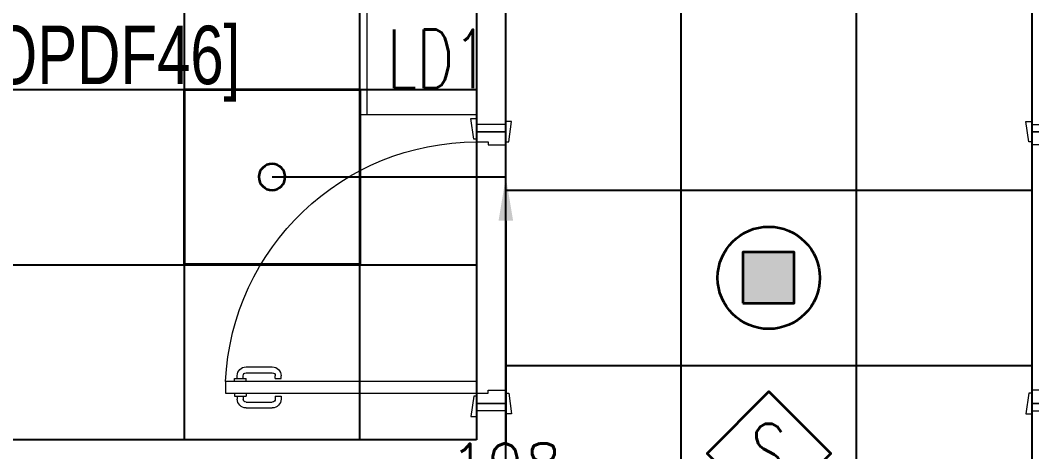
# Model space of a CAD drawing. Extents: x -12260 to 57327, y -29287 to 19916.
# Drawn here: x 41914 to 45376, y 5495 to 6972 of the extents above; entities that cross this region are included whole.
import ezdxf
from ezdxf.enums import TextEntityAlignment as Align

# ---------------------------------------------------------------- set-up
doc = ezdxf.new("R2010")
doc.units = 0
doc.header["$LTSCALE"] = 0.25
doc.linetypes.add('DASHDOT', pattern=[25.4, 12.7, -6.35, 0, -6.35])
for name, color, linetype, lineweight in [('01-First Floor$0$72_EGR_BASE_TEXT', 252, 'Continuous', 5), ('01-First Floor$0$LOADING', 253, 'Continuous', 5), ('01-First Floor$0$Walls', 251, 'Continuous', 5), ('01-First Floor$0$Wooden Joinery', 251, 'Continuous', 5), ('E-DIM', 6, 'Continuous', 18), ('E-LITE-CIRC-NUMB', 6, 'Continuous', 25), ('E-LITE-CLNG', 150, 'Continuous', 35), ('E-LITE-CLNG-CNDT', 6, 'DASHDOT', 35), ('E-LITE-CTRL', 6, 'Continuous', 25), ('E-LITE-IDEN', 6, 'Continuous', 25), ('F-ALRM-CLNG @ 100', 33, 'Continuous', 35), ('T-INTC-CLNG @ 100', 33, 'Continuous', 35), ('T-INTC-DEVC-NUMB', 2, 'Continuous', 25)]:
    doc.layers.add(name, color=color, linetype=linetype, lineweight=lineweight)
doc.layers.add('01-First Floor$0$FALSE CEILING', color=251, linetype='Continuous')
doc.styles.add('01-First Floor$0$X3G_ENTITY_9F38', font='swisscl.ttf', dxfattribs={"height": 0.2})
doc.styles.add('DC_SIMPLEX', font='SIMPLEX.shx', dxfattribs={"width": 0.7})
doc.styles.get("Standard").update_dxf_attribs({"font": 'romans.shx'})
doc.dimstyles.get("Standard").update_dxf_attribs({"dimtxt": 150, "dimasz": 150, "dimexe": 0.18, "dimexo": 0.0625, "dimgap": 0.09, "dimtad": 0, "dimtih": 1, "dimtoh": 1, "dimdec": 0, "dimlfac": 0.1, "dimzin": 0, "dimdsep": 46, "dimtxsty": 'Standard', "dimcen": 0.09, "dimclrd": 6, "dimadec": 0, "dimazin": 0, "dimtfac": 1, "dimtdec": 0, "dimtofl": 0, "dimtmove": 0, "dimatfit": 3, "dimfxl": 1, "dimtolj": 1, "dimtzin": 0, "dimarcsym": 0})

# ---------------------------------------------------------------- blocks, each defined once
blk = doc.blocks.new('01-First Floor$0$A$C72370EFE')
at = {"layer": '01-First Floor$0$Wooden Joinery'}
for p, q in [((-0.01, -0.03), (-0.01, -0.07)), ((0, -0.03), (-0.01, -0.03)), ((0.04, -0.03), (0.05, -0.03)), ((0.05, -0.03), (0.05, -0.07)), ((-0.01, -0.04), (-0.02, -0.04)), ((-0.01, -0.06), (-0.02, -0.06)), ((0.05, -0.04), (0.06, -0.04)), ((0.05, -0.06), (0.06, -0.06)), ((-0.05, -0.07), (-0.05, -0.16)), ((-0.03, -0.07), (-0.03, -0.16)), ((0, -0.07), (-0.01, -0.07)), ((0.04, -0.07), (0.05, -0.07)), ((0.07, -0.07), (0.07, -0.16)), ((0.09, -0.07), (0.09, -0.16)), ((-0.01, -0.17), (-0.02, -0.17)), ((-0.01, -0.17), (-0.01, -0.19)), ((0.05, -0.17), (0.06, -0.17)), ((0.05, -0.17), (0.05, -0.19)), ((-0.01, -0.19), (-0.02, -0.19)), ((0.05, -0.19), (0.06, -0.19))]:
    blk.add_line(p, q, dxfattribs=at)
for centre, radius, start, end in [((-0.02, -0.07), 0.03, 90, 180), ((-0.02, -0.07), 0.01, 90, 180), ((0.06, -0.07), 0.03, 0, 90), ((0.06, -0.07), 0.01, 0, 90), ((-0.02, -0.16), 0.03, 180, 270), ((-0.02, -0.16), 0.01, 180, 270), ((0.06, -0.16), 0.01, 270, 0), ((0.06, -0.16), 0.03, 270, 0)]:
    blk.add_arc(centre, radius, start, end, dxfattribs=at)
blk = doc.blocks.new('01-First Floor$0$A$C5DAD61B4')
at = {"layer": '01-First Floor$0$Wooden Joinery'}
for points in [[(80, 959.1), (80, 969.1), (10, 979.1), (10, 959.1)], [(940, 959.1), (940, 969.1), (1010, 979.1), (1010, 959.1)], [(70, 859.1), (70, 849.1), (0, 839.1), (0, 859.1)], [(120, 859.1), (120, 0), (80, 0), (80, 859.1)], [(950, 859.1), (950, 849.1), (1020, 839.1), (1020, 859.1)]]:
    blk.add_lwpolyline(points, close=True, dxfattribs=at)
for points in [[(45, 859.1), (45, 959.1), (20, 959.1), (20, 859.1), (45, 859.1)], [(45, 859.1), (80, 859.1), (80, 899.1), (90, 899.1), (90, 959.1), (45, 959.1), (45, 859.1)], [(975, 859.1), (940, 859.1), (940, 899.1), (930, 899.1), (930, 959.1), (975, 959.1), (975, 859.1)], [(975, 859.1), (975, 959.1), (1000, 959.1), (1000, 859.1), (975, 859.1)]]:
    blk.add_lwpolyline(points, dxfattribs=at)
blk.add_arc((80, 859.1), 860, 272.666, 0, dxfattribs=at)
at = {"layer": '01-First Floor$0$Wooden Joinery', "xscale": 999.9999999998854, "yscale": 999.9999999998854, "zscale": 999.9999999998854, "rotation": 180}
blk.add_blockref('01-First Floor$0$A$C72370EFE', (120, 0), dxfattribs=at)
blk = doc.blocks.new('01-First Floor$0$GF21027-P')
at = {"layer": '01-First Floor$0$LOADING'}
for p, q in [((0.4, 0.4), (-0.4, 0.4)), ((-0.4, 0.4), (-0.4, 0)), ((0.4, 0), (0.4, 0.4)), ((-0.4, 0.025), (0.4, 0.025)), ((-0.4, 0), (0.4, 0))]:
    blk.add_line(p, q, dxfattribs=at)
blk = doc.blocks.new('01-First Floor')
at = {"layer": '01-First Floor$0$FALSE CEILING', "linetype": 'Continuous'}
for p, q in [((42476, 5535), (42476, 8610)), ((43076, 5535), (43076, 8610)), ((44176, -210), (44176, 8610)), ((44776, -210), (44776, 8610)), ((39476, 6735), (43476, 6735)), ((43576, 6390), (45376, 6390)), ((39476, 6135), (43476, 6135)), ((43576, 5790), (45376, 5790))]:
    blk.add_line(p, q, dxfattribs=at)
at = {"layer": '01-First Floor$0$FALSE CEILING'}
for points in [[(43476, 5535), (39476, 5535), (39476, 8610), (43476, 8610)], [(45376, -210), (43576, -210), (43576, 8610), (45376, 8610)]]:
    blk.add_lwpolyline(points, close=True, dxfattribs=at)
at = {"layer": '01-First Floor$0$Walls'}
for p, q in [((43576, 8840), (43576, 6615)), ((45376, 6635), (45376, 8840)), ((43476, 8610), (43476, 6615)), ((43576, 6615), (43476, 6615)), ((43476, 5535), (43476, 5635)), ((43576, 5635), (43476, 5635)), ((43576, 5335), (43576, 5635)), ((43476, 5535), (39476, 5535))]:
    blk.add_line(p, q, dxfattribs=at)
at = {"layer": '01-First Floor$0$LOADING', "color": 1, "xscale": -1000, "yscale": 1000, "zscale": 1000, "rotation": 269.9999999790882}
blk.add_blockref('01-First Floor$0$GF21027-P', (43076, 7047.5, -0.1), dxfattribs=at)
at = {"layer": '01-First Floor$0$Wooden Joinery', "xscale": -1, "rotation": 270}
blk.add_blockref('01-First Floor$0$A$C5DAD61B4', (42616.9, 5615), dxfattribs=at)
at = {"layer": '01-First Floor$0$Wooden Joinery', "rotation": 90.00000000000001}
blk.add_blockref('01-First Floor$0$A$C5DAD61B4', (46335.1, 5615), dxfattribs=at)
at = {"layer": '01-First Floor$0$72_EGR_BASE_TEXT', "insert": (42211.6, 6952.9), "char_height": 200, "attachment_point": 2, "style": '01-First Floor$0$X3G_ENTITY_9F38'}
blk.add_mtext('[OPDF46]', dxfattribs=at)
blk = doc.blocks.new('*U16')
blk.add_lwpolyline([(-300, 300), (-300, -300), (300, -300), (300, 300)], close=True)
blk.add_circle((0, 0), 45)
at = {"layer": 'E-LITE-CIRC-NUMB', "style": 'DC_SIMPLEX', "width": 0.7, "flags": 8}
blk.add_attdef('CIRCUIT', text='', height=200, rotation=0, dxfattribs=at).set_placement((-473.9, 300), align=Align.RIGHT)
at = {"layer": 'E-LITE-CTRL', "style": 'DC_SIMPLEX', "width": 0.7, "flags": 8}
blk.add_attdef('CONTROL', (1118.9, -935), '', height=200, rotation=360, dxfattribs=at)
at = {"layer": 'E-LITE-IDEN', "style": 'DC_SIMPLEX', "width": 0.7, "flags": 8}
blk.add_attdef('TYPE', (460.4, 457.6), '', height=200, rotation=360, dxfattribs=at)
blk = doc.blocks.new('A$C5CF53093')
blk.add_lwpolyline([(0, -212.1), (-212.1, 0), (0, 212.1), (212.1, 0)], close=True)
blk = doc.blocks.new('*U78')
at = {"xscale": 0.01, "yscale": 0.01, "zscale": 0.01}
blk.add_blockref('A$C5CF53093', (0.007, -0.007), dxfattribs=at)
at = {"color": 6, "style": 'DC_SIMPLEX', "width": 0.7, "flags": 8}
blk.add_attdef('TYPE', text='', height=2, rotation=360, dxfattribs=at).set_placement((0, 0), align=Align.MIDDLE_CENTER)
blk = doc.blocks.new('DC_PA-CL-Speaker')
blk.add_hatch(color=256).paths.add_polyline_path([(-0.883, -0.87), (0.865, -0.87), (0.865, 0.878), (-0.883, 0.878)])
blk.add_lwpolyline([(-0.883, -0.87), (0.865, -0.87), (0.865, 0.878), (-0.883, 0.878)], close=True)
blk.add_circle((0, 0), 1.75)
at = {"layer": 'T-INTC-DEVC-NUMB', "style": 'DC_SIMPLEX', "width": 0.7}
blk.add_attdef('DC_CONTROL', (3.364, 2.471), '', height=2, rotation=360, dxfattribs=at)
blk = doc.blocks.new('*D249')
at = {"layer": 'Defpoints', "color": 0}
for p in [(42776, 6435.1), (42776.1, 4460), (43576, 4460)]:
    blk.add_point(p, dxfattribs=at)
at = {"layer": 'E-DIM', "color": 0, "lineweight": -2, "transparency": 16777216}
for p, q in [((42776.1, 6435.1), (43576.2, 6435.1)), ((42776.2, 4460), (43576.2, 4460))]:
    blk.add_line(p, q, dxfattribs=at)
at = {"layer": 'E-DIM', "color": 6, "lineweight": -2, "transparency": 16777216}
for p, q in [((43576, 6285.1), (43576, 5522.6)), ((43576, 4610), (43576, 5372.4))]:
    blk.add_line(p, q, dxfattribs=at)
at = {"layer": 'E-DIM', "color": 6, "transparency": 16777216}
for points in [[(43551, 6285.1), (43601, 6285.1), (43576, 6435.1)], [(43551, 4610), (43601, 4610), (43576, 4460)]]:
    blk.add_solid(points, dxfattribs=at)
at = {"layer": 'E-DIM', "color": 7, "transparency": 16777216, "insert": (43576, 5447.5), "char_height": 150, "attachment_point": 5}
blk.add_mtext('\\A1;198', dxfattribs=at)

msp = doc.modelspace()

# ---------------------------------------------------------------- block references
at = {"layer": 'E-LITE-CLNG'}
ref = msp.add_blockref('*U16', (42776, 6435.1), dxfattribs=dict(at, xscale=-1))
ref.add_attrib('TYPE', 'LD1', (43169.5, 6739.5), dxfattribs={"layer": 'E-LITE-IDEN', "height": 200, "rotation": 0, "style": 'DC_SIMPLEX', "width": 0.7, "flags": 8})
at = {"layer": 'E-LITE-CLNG-CNDT'}
msp.add_blockref('01-First Floor', (0, 0), dxfattribs=at)
at = {"layer": 'F-ALRM-CLNG @ 100', "xscale": 100, "yscale": 100, "zscale": 100}
msp.add_blockref('*U78', (44476, 5490), dxfattribs=at).add_auto_attribs({'TYPE': 'S'})
at = {"layer": 'T-INTC-CLNG @ 100', "xscale": 100, "yscale": 100, "zscale": 100}
msp.add_blockref('DC_PA-CL-Speaker', (44476, 6090), dxfattribs=at)

# ---------------------------------------------------------------- dimensions: what is measured, and where the dimension line sits
at = {"layer": 'E-DIM'}
dim = msp.add_linear_dim(base=(43576, 4460), p1=(42776, 6435.1), p2=(42776.1, 4460), angle=90, dimstyle='Standard', override={"dimclrt": 7}, dxfattribs=at)
dim.commit()
dim.dimension.update_dxf_attribs({"geometry": '*D249', "text_midpoint": (43576, 5447.5)})

doc.saveas('drawing.dxf')
